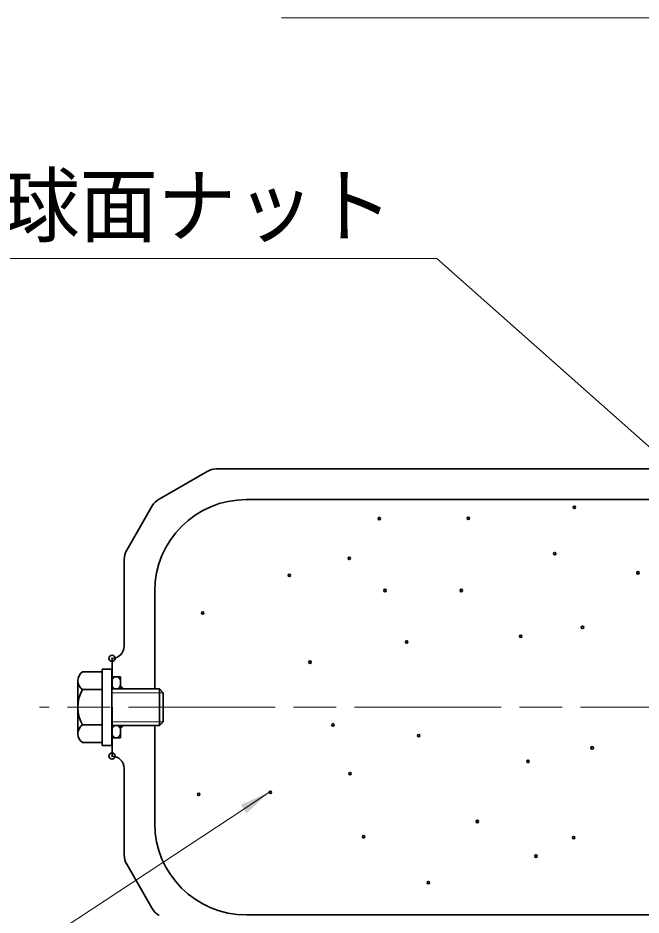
# Model space of a CAD drawing. Units: millimetres at full size, sheet at 1:2; details may follow other scales. Extents: x 1944 to 3626, y 1339 to 2527.
# Drawn here: x 2073.9 to 2175.9, y 2165.6 to 2312.5 of the extents above; entities that cross this region are included whole.
import ezdxf
from ezdxf.enums import TextEntityAlignment as Align

# ---------------------------------------------------------------- set-up
doc = ezdxf.new("R2010")
doc.units = ezdxf.units.MM
doc.header["$LTSCALE"] = 2
doc.header["$PDMODE"] = 32
doc.header["$PDSIZE"] = 1
doc.linetypes.add('CHAIN', pattern=[18.5, 12, -1.5, 3.5, -1.5])
doc.linetypes.add('CHAIN_DOUBLE_DASH', pattern=[23.5, 12, -1.5, 3.5, -1.5, 3.5, -1.5])
for name, color, linetype, lineweight in [('1外形線', 7, 'Continuous', 35), ('2細い実線', 3, 'Continuous', 20), ('4中心線', 1, 'CHAIN', 15), ('5想像線', 6, 'CHAIN_DOUBLE_DASH', 13), ('6寸法線', 4, 'Continuous', 13)]:
    doc.layers.add(name, color=color, linetype=linetype, lineweight=lineweight)
doc.styles.add('ＭＳ Ｐゴシック', font='')
doc.styles.get('ＭＳ Ｐゴシック').set_extended_font_data('MS PGothic')

# ---------------------------------------------------------------- blocks, each defined once
blk = doc.blocks.new('filled_arrow')
at = {"color": 0, "linetype": 'Continuous', "lineweight": -2}
blk.add_solid([(7.5, 1.25), (0, 0), (7.5, -1.25)], dxfattribs=at)

msp = doc.modelspace()

# ---------------------------------------------------------------- linework, layer by layer
at = {"layer": '1外形線'}
for p, q in [((2096.964, 2233.707), (2104.82, 2238.242)), ((2203.125, 2238.644), (2106.32, 2238.644)), ((2204.705, 2233.644), (2111.268, 2233.644)), ((2091.67, 2225.34), (2095.866, 2232.608)), ((2091.268, 2209.644), (2091.268, 2223.84)), ((2096.268, 2202.644), (2096.268, 2218.644)), ((2089.268, 2202.644), (2089.268, 2207.644)), ((2087.66, 2193.394), (2087.66, 2205.894)), ((2087.66, 2205.894), (2089.26, 2205.894)), ((2089.26, 2205.894), (2089.26, 2193.394)), ((2087.66, 2205.418), (2084.46, 2205.418)), ((2087.66, 2205.418), (2087.66, 2193.871)), ((2090.668, 2204.644), (2089.268, 2204.644)), ((2090.668, 2204.644), (2090.668, 2202.644)), ((2083.66, 2203.974), (2083.66, 2195.314)), ((2089.26, 2202.644), (2097.046, 2202.644)), ((2091.168, 2202.644), (2090.668, 2203.145)), ((2097.046, 2202.644), (2097.046, 2196.644)), ((2097.66, 2202.031), (2097.046, 2202.644)), ((2087.66, 2202.531), (2084.46, 2202.531)), ((2097.66, 2197.258), (2097.66, 2202.031)), ((2089.268, 2191.644), (2089.268, 2199.644)), ((2087.66, 2196.758), (2084.46, 2196.758)), ((2097.046, 2196.644), (2097.66, 2197.258)), ((2089.26, 2196.644), (2097.046, 2196.644)), ((2091.168, 2196.644), (2090.668, 2196.144)), ((2090.668, 2194.644), (2090.668, 2196.644)), ((2096.268, 2180.644), (2096.268, 2196.644)), ((2087.66, 2193.871), (2084.46, 2193.871)), ((2090.668, 2194.644), (2089.268, 2194.644)), ((2089.26, 2193.394), (2087.66, 2193.394)), ((2091.268, 2175.448), (2091.268, 2189.644)), ((2091.67, 2173.948), (2095.866, 2166.68)), ((2204.688, 2165.644), (2111.268, 2165.644))]:
    msp.add_line(p, q, dxfattribs=at)
for centre in [(2164.975, 2232.374), (2133.026, 2230.534), (2147.599, 2230.584), (2161.758, 2224.793), (2128.108, 2224.013), (2175.369, 2221.647), (2118.304, 2221.227), (2133.962, 2218.757), (2146.45, 2218.757), (2104.123, 2215.078), (2166.299, 2212.713), (2156.177, 2211.268), (2137.511, 2210.348), (2121.697, 2207.022), (2125.435, 2196.762), (2139.483, 2194.977), (2167.876, 2193.006), (2157.36, 2190.773), (2128.238, 2188.78), (2103.466, 2185.386), (2115.198, 2185.737), (2149.082, 2180.949), (2130.454, 2178.443), (2164.859, 2178.304), (2158.675, 2175.27), (2141.061, 2170.934)]:
    msp.add_circle(centre, 0.2, dxfattribs=at)
for centre, radius, start, end in [((2106.32, 2235.644), 3, 90, 120), ((2098.464, 2231.108), 3, 120, 150), ((2111.268, 2218.644), 15, 90, 180), ((2094.268, 2223.84), 3, 150, 180), ((2089.268, 2209.644), 2, 270, 0), ((2085.362, 2203.974), 1.702, 122.0046, 237.9954), ((2089.268, 2199.644), 5.608, 149.02089, 210.97911), ((2085.362, 2195.314), 1.702, 122.0046, 237.9954), ((2089.268, 2189.644), 2, 0, 90), ((2111.268, 2180.644), 15, 180, 270), ((2094.268, 2175.448), 3, 180, 210), ((2098.464, 2168.18), 3, 210, 240)]:
    msp.add_arc(centre, radius, start, end, dxfattribs=at)
for p in [(2089.268, 2207.644), (2089.268, 2191.644)]:
    msp.add_point(p, dxfattribs=at)
at = {"layer": '2細い実線'}
for p, q in [((2095.654, 2202.644), (2096.268, 2202.644)), ((2097.66, 2202.031), (2089.26, 2202.031)), ((2097.66, 2197.258), (2089.26, 2197.258)), ((2095.654, 2196.644), (2096.268, 2196.644))]:
    msp.add_line(p, q, dxfattribs=at)
at = {"layer": '4中心線'}
msp.add_line((3521.99, 2199.634), (2077.387, 2199.634), dxfattribs=at)
at = {"layer": '5想像線'}
for centre, major_axis in [((2089.947, 2203.628), (0, 1.016)), ((2089.947, 2195.661), (0, -1.016))]:
    msp.add_ellipse(centre, major_axis=major_axis, ratio=0.688699, dxfattribs=at)
at = {"layer": '6寸法線'}
for points in [[(2251.296, 2275.034), (2247.692, 2278.499), (2212.362, 2312.472), (2117.037, 2312.472)], [(2202.503, 2219.841), (2198.761, 2223.157), (2142.433, 2273.075), (2031.023, 2273.075)], [(2114.998, 2185.737), (2110.823, 2182.985), (2056.303, 2147.039), (2013.144, 2147.039)]]:
    msp.add_lwpolyline(points, dxfattribs=at)

# ---------------------------------------------------------------- block references
at = {"layer": '6寸法線', "xscale": 0.667, "yscale": 0.667, "rotation": 213.4}
msp.add_blockref('filled_arrow', (2114.998, 2185.737), dxfattribs=at)

# ---------------------------------------------------------------- texts
at = {"layer": '6寸法線', "color": 7, "style": 'ＭＳ Ｐゴシック', "width": 0.95}
msp.add_text('2.D22球面ナット', height=9.897, dxfattribs=at).set_placement((2038.303, 2273.839), align=Align.BOTTOM_LEFT)

doc.saveas('drawing.dxf')
